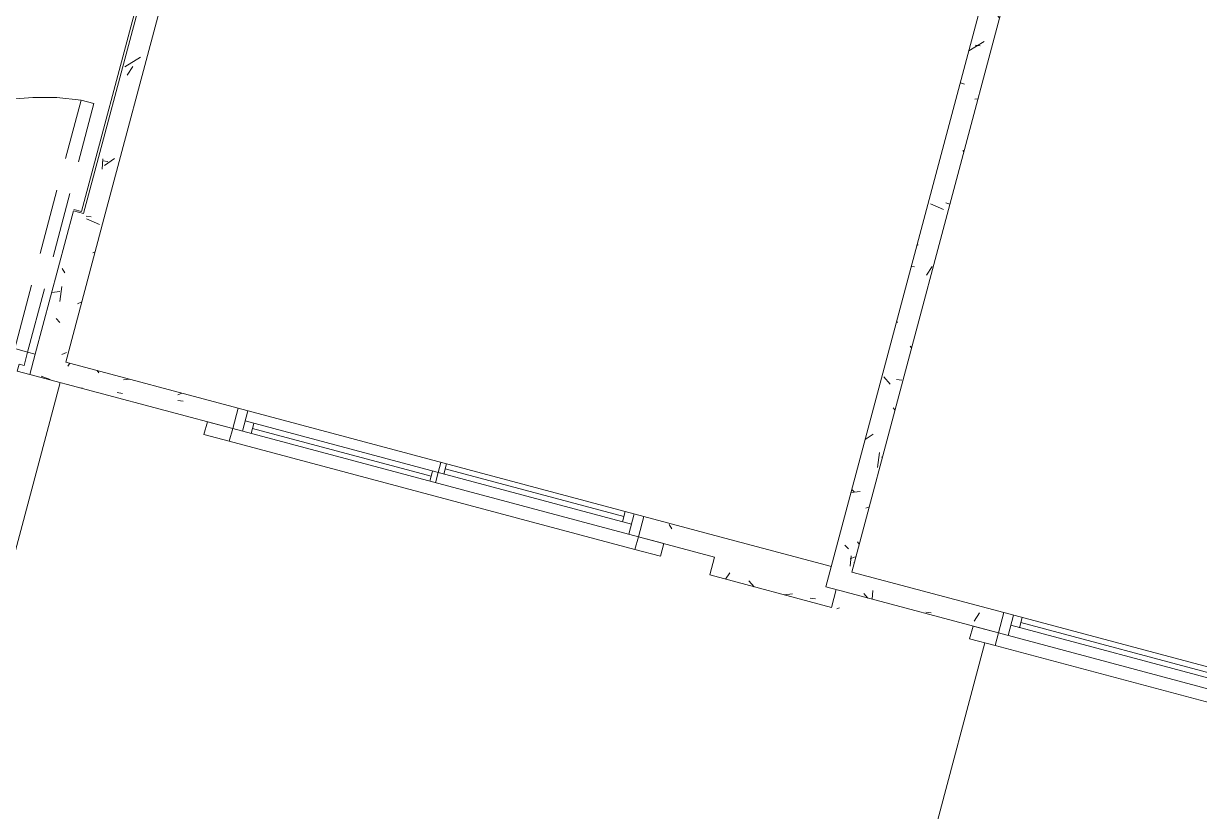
# Model space of a CAD drawing. Header units: metres. Extents: x 689715 to 690980, y 1005284 to 1006835.
# Drawn here: x 690791.229 to 690795.71, y 1005606.448 to 1005609.449 of the extents above; entities that cross this region are included whole.
import ezdxf

# ---------------------------------------------------------------- set-up
doc = ezdxf.new("R2010")
doc.units = ezdxf.units.M
doc.linetypes.add('HIDDEN', pattern=[0.375, 0.25, -0.125])
doc.linetypes.add('PHANTOM', pattern=[2.5, 1.25, -0.25, 0.25, -0.25, 0.25, -0.25])
doc.layers.add('0_HUELLAS CASAS CASTILLA', color=1, linetype='Continuous')
doc.layers.add('0_NUMERO DE LOTE FASE V', color=3, linetype='Continuous')
for name, color, linetype, lineweight in [('Modelos genéricos', 7, 'Continuous', 13), ('Muros', 7, 'Continuous', 13), ('Patrón de corte', 7, 'Continuous', 13), ('Plan Swing', 7, 'HIDDEN', 13), ('Puertas', 7, 'Continuous', 13), ('Suelos', 7, 'Continuous', 9), ('Ventanas', 7, 'Continuous', 13)]:
    doc.layers.add(name, color=color, linetype=linetype, lineweight=lineweight)
pattern_1 = [(139.9999999999999, (365.6615329035558, -75.88183759397361), (0.03836033982117157, 0.4377584771638403), [0.04599999999999998, -0.5029999999999997]), (84.99999999999997, (365.6615329035558, -75.88183759397361), (-0.4580987315439035, -0.08439521406967809), [0.03700000000000001, -0.4020000000000002]), (190.451, (365.6645329040475, -75.84583759406814), (-0.4199401312074268, 0.3526758939897786), [0.039, -0.4270000000000001]), (136.1839999999999, (365.5395329040475, -75.8818375938572), (0.1004214988211118, 0.6506308650644554), [0.06899999999999998, -0.7539999999999998]), (186.6359999999999, (365.547532903729, -75.82783759379527), (-0.5938707988951819, 0.5701916118460522), [0.05799999999999998, -0.6409999999999996]), (81.18399999999994, (365.5395329040475, -75.8818375938572), (-0.5936975411065768, 0.5697220635397624), [0.05500000000000001, -0.6039999999999999]), (110.9999999999999, (365.5705329037737, -75.82083759387024), (0.245780230253577, 0.3642747293136032), [0.04599999999999999, -0.5029999999999999]), (55.99999999999997, (365.5705329037737, -75.82083759387024), (-0.4415777901075865, 0.1482769546615401), [0.03699999999999998, -0.4019999999999998]), (161.4509999999999, (365.5905329035595, -75.79083759407513), (-0.1963072483374971, 0.5120483026533341), [0.03899999999999999, -0.427]), (127.5, (365.6615329035558, -75.88183759397361), (-0.2022933454275577, 0.007375797972208872), [0.02, -0.3770000000000001, 0.02, -0.388, -0.404]), (127.5, (365.6615329035558, -75.88183759397361), (-0.2022933454275577, 0.007375797972208872), [-0.806, 0.02, -0.3840000000000001]), (97.49999999999994, (365.6615329035558, -75.88183759397361), (-0.2399435114399267, 0.1600503399492727), [0.02, -0.213, 0.02, -0.368, -0.154]), (97.49999999999994, (365.6615329035558, -75.88183759397361), (-0.2399435114399267, 0.1600503399492727), [-0.621, 0.02, -0.134]), (57.49999999999999, (365.6615329037886, -76.01783759397222), (0.01404568388630387, 0.3254162238797662), [0.01999999999999999, -0.1319999999999999, 0.01999999999999999, -0.455, -0.6309999999999997]), (57.49999999999999, (365.6615329037886, -76.01783759397222), (0.01404568388630387, 0.3254162238797662), [-0.6279999999999997, 0.01999999999999999, -0.6109999999999997]), (47.49999999999996, (365.6615329037886, -76.07883759384276), (-0.06081860510782452, 0.3554815006055007), [0.02, -0.178, 0.02, -0.2960000000000001, -0.4480000000000001]), (47.49999999999996, (365.6615329037886, -76.07883759384276), (-0.06081860510782452, 0.3554815006055007), [-0.5140000000000001, 0.02, -0.4280000000000001])]

# ---------------------------------------------------------------- blocks, each defined once
blk = doc.blocks.new('Window-Sliding - VENTANA DE 2_20 X 1_20-1540986-PLANO CLAVE _8 CASAS EN HILERA_ - Dependent 1')
at = {"layer": 'Ventanas', "color": 253}
for p, q in [((1.100365830454672, 0.04), (-1.099634169545327, 0.04)), ((-1.099634169545327, 0.04), (-1.099634169545327, -0.03999999999902364)), ((-1.099634169545327, 0.04000000000097637), (1.100365830454672, 0.04000000000097637)), ((-1.061534169779908, -0.03999999999902364), (-1.061534169779908, 0.04000000000097637)), ((-1.061534169779908, 0.04000000000097637), (-1.061534169779908, -0.03999999999902365)), ((1.062265830467165, 9.714248738745823e-13), (-1.061534169779908, 9.714248738745823e-13)), ((-1.026609169545286, 0.04000000000097637), (-1.026609169545286, 9.714248738745823e-13)), ((-0.02185916954532734, 0.02000000000096879), (-1.026609169545286, 0.02000000000096879)), ((-0.02185916954532734, 0.04000000000097637), (-0.02185916954532734, 9.714248738745823e-13)), ((0.000365830454672653, 9.714248738745823e-13), (0.000365830454672653, 0.04000000000097637)), ((0.000365830454672653, 9.714248738745823e-13), (0.000365830454672653, -0.03999999999902364)), ((0.02259083045467268, -0.03999999999902364), (0.02259083045467268, 9.714248738745823e-13)), ((1.027340830454717, -0.03999999999902364), (1.027340830454717, 9.714248738745823e-13)), ((1.062265830467165, 0.04000000000097637), (1.062265830467165, -0.03999999999902365)), ((1.100365830454672, -0.03999999999902364), (1.100365830454672, 0.04)), ((-1.099634169545327, -0.03999999999902364), (1.100365830454672, -0.03999999999902364)), ((-1.099634169545327, -0.03999999999902364), (1.100365830454672, -0.03999999999902364)), ((-1.09963416929923, -0.03999999999902364), (1.100365830455644, -0.03999999999902364)), ((0.02259083045467268, -0.0199999999990375), (1.027340830454716, -0.0199999999990375))]:
    blk.add_line(p, q, dxfattribs=at)
blk = doc.blocks.new('M_MOLDURA SENCILLA PARA VENTANAS - 2_20x1_20-1429797-PLANO CLAVE _8 CASAS EN HILERA_ - Dependent 1')
at = {"layer": 'Modelos genéricos', "color": 9, "lineweight": 9}
for p, q in [((-0.975000000000008, 0.08999999999999686), (-1.075000000000009, 0.08999999999999686)), ((-1.075000000000009, 0.08999999999999686), (-1.075000000000009, 0.04000000000000823)), ((-0.975000000000008, 0.04000000000000823), (-0.975000000000008, 0.08999999999999686)), ((1.324999999999992, 0.08999999999999686), (1.224999999999992, 0.08999999999999686)), ((1.224999999999992, 0.08999999999999686), (1.224999999999992, 0.04000000000000823)), ((1.324999999999992, 0.04000000000000823), (1.324999999999992, 0.08999999999999686)), ((-1.075000000000009, 0.04000000000000823), (-0.975000000000008, 0.04000000000000823)), ((1.224999999999992, 0.04000000000000823), (1.324999999999992, 0.04000000000000823))]:
    blk.add_line(p, q, dxfattribs=at)
at = {"layer": 'Modelos genéricos', "color": 253}
blk.add_line((-0.9750000000000082, 0.09000000000000001), (1.224999999999992, 0.09000000000000001), dxfattribs=at)
blk = doc.blocks.new('012-AR_CASTILLA_MODELO B_rvt-1-PLANO CLAVE _8 CASAS EN HILERA_ - Dependent 1')
at = {"layer": 'Patrón de corte'}
h = blk.add_hatch(dxfattribs=at)
h.set_pattern_fill('HORMIGÓN', color=254, scale=0.9999999999999999, style=0, pattern_type=2)
h.set_pattern_definition([(49.99999999999996, (0, -2.328306436538696e-10), (0.4377584771638401, -0.03836033982117172), [0.04599999999999997, -0.5029999999999996]), (354.9999999999999, (0, -2.328306436538696e-10), (-0.0843952140696779, 0.4580987315439033), [0.037, -0.402]), (100.451, (0.03600000008009374, -0.003000000258907676), (0.3526758939897786, 0.4199401312074266), [0.03899999999999999, -0.427]), (46.18399999999996, (0, 0.121999999973923), (0.6506308650644553, -0.1004214988211121), [0.06899999999999998, -0.7539999999999997]), (96.63599999999995, (0.05400000012014061, 0.113999999826774), (0.570191611846052, 0.5938707988951815), [0.058, -0.6409999999999998]), (351.1839999999999, (0, 0.121999999973923), (0.5697220635397624, 0.5936975411065765), [0.05499999999999999, -0.6039999999999999]), (21, (0.06099999987054616, 0.09100000001490116), (0.3642747293136029, -0.245780230253577), [0.04599999999999997, -0.5029999999999996]), (326, (0.06099999987054616, 0.09100000001490116), (0.1482769546615402, 0.4415777901075864), [0.03699999999999999, -0.4019999999999999]), (71.451, (0.09099999989848584, 0.07100000022910535), (0.512048302653334, 0.1963072483374968), [0.03900000000000001, -0.4270000000000002]), (37.49999999999998, (0, -2.328306436538696e-10), (0.007375797972208928, 0.2022933454275577), [0.02, -0.3769999999999999, 0.02, -0.3879999999999999, -0.4039999999999999]), (37.49999999999998, (0, -2.328306436538696e-10), (0.007375797972208928, 0.2022933454275577), [-0.8059999999999998, 0.02, -0.384]), (7.49999999999994, (0, -2.328306436538696e-10), (0.1600503399492728, 0.2399435114399267), [0.02, -0.2129999999999999, 0.02, -0.3679999999999999, -0.154]), (7.49999999999994, (0, -2.328306436538696e-10), (0.1600503399492728, 0.2399435114399267), [-0.6209999999999999, 0.02, -0.134]), (327.5, (-0.136000000173226, -2.328306436538696e-10), (0.325416223879766, -0.01404568388630395), [0.02, -0.132, 0.02, -0.455, -0.6309999999999999]), (327.5, (-0.136000000173226, -2.328306436538696e-10), (0.325416223879766, -0.01404568388630395), [-0.6279999999999999, 0.02, -0.6109999999999999]), (317.4999999999999, (-0.1970000000437722, -2.328306436538696e-10), (0.3554815006055005, 0.06081860510782444), [0.01999999999999999, -0.1779999999999999, 0.01999999999999999, -0.2959999999999999, -0.4479999999999997]), (317.4999999999999, (-0.1970000000437722, -2.328306436538696e-10), (0.3554815006055005, 0.06081860510782444), [-0.5139999999999997, 0.01999999999999999, -0.4279999999999998])])
h.paths.add_polyline_path([(14.30183760158252, 79.51754749682732), (14.30183760169894, 79.59754749643616), (14.00183760165237, 79.59754749643616), (14.00183760159416, 79.51754749636166)], flags=0)
h.paths.add_polyline_path([(11.60178603231907, 79.51754749636166), (12.40183760155924, 79.51754749636166), (12.40183760150103, 79.59754749690183), (11.60178603220265, 79.59754749643616)], flags=0)
h.paths.add_polyline_path([(10.6217860323377, 79.51754749659449), (10.62178603222128, 79.59754749643616), (10.32178603223292, 79.59754749643616), (10.32178603217471, 79.51754749706015)], flags=0)
h.paths.add_polyline_path([(7.521837601496372, 79.51754749682732), (8.121786032337695, 79.51754749636166), (8.12178603245411, 79.59754749643616), (7.521837601438165, 79.59754749643616)], flags=0)
at = {"layer": 'Muros', "color": 253}
for p, q in [((8.12178603245411, 79.59754749643616), (7.521837601438165, 79.59754749643616)), ((7.521837601496372, 79.51754749682732), (8.121786032337695, 79.51754749636166))]:
    blk.add_line(p, q, dxfattribs=at)
at = {"layer": 'Suelos', "color": 9}
for p, q in [((8.081786032300442, 79.46754749701358), (8.08178603235865, 79.4475474965293)), ((8.08178603235865, 79.4475474965293), (8.081786032475065, 75.84254749678075))]:
    blk.add_line(p, q, dxfattribs=at)
at = {"color": 254, "lineweight": 13, "rotation": 179.9999999999999}
for name, p in [('Window-Sliding - VENTANA DE 2_20 X 1_20-1540986-PLANO CLAVE _8 CASAS EN HILERA_ - Dependent 1', (9.222151862748433, 79.55754749733023)), ('M_MOLDURA SENCILLA PARA VENTANAS - 2_20x1_20-1429797-PLANO CLAVE _8 CASAS EN HILERA_ - Dependent 1', (9.346786032314412, 79.55754749733023))]:
    blk.add_blockref(name, p, dxfattribs=at)
blk = doc.blocks.new('Window-Sliding - VENTANA DE 1_60 X 1_20-1540950-PLANO CLAVE _8 CASAS EN HILERA_ - Dependent 1')
at = {"layer": 'Ventanas', "color": 253}
for p, q in [((-0.799634169545327, -0.04), (-0.799634169545327, 0.03999999999902364)), ((-0.799634169545327, 0.03999999999902364), (0.8003658304546724, 0.03999999999902364)), ((-0.7996341695453272, 0.03999999999902364), (0.8003658304546725, 0.03999999999902364)), ((-0.7996341692992297, 0.03999999999902364), (0.800365830455645, 0.03999999999902364)), ((-0.7615341697799087, 0.03999999999902364), (-0.7615341697799087, -0.04000000000097637)), ((-0.7615341697799087, -0.04000000000097637), (-0.7615341697799087, 0.03999999999902365)), ((0.000365830454672653, -9.714248738745823e-13), (0.000365830454672653, 0.03999999999902364)), ((0.02259083045467268, 0.03999999999902364), (0.02259083045467268, -9.714248738745823e-13)), ((0.02259083045467268, 0.0199999999990375), (0.7273408304547152, 0.0199999999990375)), ((0.7273408304547152, 0.03999999999902364), (0.7273408304547152, -9.714248738745823e-13)), ((0.7622658304671647, -0.04000000000097637), (0.7622658304671647, 0.03999999999902365)), ((0.8003658304546724, 0.03999999999902364), (0.8003658304546724, -0.04)), ((0.8003658304546724, -0.04), (-0.799634169545327, -0.04)), ((-0.7996341695453272, -0.04000000000097637), (0.8003658304546725, -0.04000000000097637)), ((0.7622658304671647, -9.714248738745823e-13), (-0.761534169779909, -9.714248738745823e-13)), ((-0.7266091695452884, -0.04000000000097637), (-0.7266091695452884, -9.714248738745823e-13)), ((-0.02185916954532734, -0.02000000000096879), (-0.7266091695452884, -0.02000000000096879)), ((-0.02185916954532734, -0.04000000000097637), (-0.02185916954532734, -9.714248738745823e-13)), ((0.000365830454672653, -9.714248738745823e-13), (0.000365830454672653, -0.04000000000097637))]:
    blk.add_line(p, q, dxfattribs=at)
blk = doc.blocks.new('M_MOLDURA SENCILLA PARA VENTANAS - 1_20x1_60-V5-PLANO CLAVE _8 CASAS EN HILERA_ - Dependent 1')
at = {"layer": 'Modelos genéricos', "color": 9, "lineweight": 9}
for p, q in [((-0.675000000000009, 0.08999999999999686), (-0.7750000000000079, 0.08999999999999686)), ((-0.7750000000000079, 0.08999999999999686), (-0.7750000000000079, 0.04000000000000823)), ((-0.675000000000009, 0.04000000000000823), (-0.675000000000009, 0.08999999999999686)), ((1.024999999999992, 0.08999999999999686), (0.9249999999999912, 0.08999999999999686)), ((0.9249999999999912, 0.08999999999999686), (0.9249999999999912, 0.04000000000000823)), ((1.024999999999992, 0.04000000000000823), (1.024999999999992, 0.08999999999999686)), ((-0.7750000000000079, 0.04000000000000823), (-0.675000000000009, 0.04000000000000823)), ((0.9249999999999912, 0.04000000000000823), (1.024999999999992, 0.04000000000000823))]:
    blk.add_line(p, q, dxfattribs=at)
at = {"layer": 'Modelos genéricos', "color": 253}
blk.add_line((-0.675000000000008, 0.09000000000000001), (0.924999999999992, 0.09000000000000001), dxfattribs=at)
blk = doc.blocks.new('M_SINGLE DOOR_PRINCIPAL - _98 x 2_18-1543017-PLANO CLAVE _8 CASAS EN HILERA_ - Dependent 1')
at = {"layer": 'Plan Swing', "color": 253}
for p, q in [((0.4089999999999979, 0.04000000000001053), (0.4089999999999979, 1.02000000000001)), ((0.4600000000000514, 1.02000000000001), (0.4089999999999979, 1.02000000000001)), ((0.4600000000000514, 0.04000000000001053), (0.4600000000000514, 1.02000000000001)), ((0.4600000000000514, 0.04000000000001053), (0.4089999999999979, 0.04000000000001053))]:
    blk.add_line(p, q, dxfattribs=at)
blk.add_arc((0.520000000000048, 0.04480403496726841), 0.9814928273890571, 96.49364626227735, 179.9999999999998, dxfattribs=at)
at = {"layer": 'Puertas', "color": 9, "lineweight": 9}
for p, q in [((-0.460000000000006, 0.04000000000000724), (-0.4900000000000043, 0.04000000000000717)), ((-0.4600000000000058, -0.0122499999999987), (-0.460000000000006, 0.04000000000000724)), ((0.4899999999999966, 0.0400000000000091), (0.4599999999999982, 0.04000000000000896)), ((0.4599999999999982, 0.04000000000000896), (0.4599999999999982, -0.01224999999999695)), ((-0.4900000000000041, -0.03999999999999282), (-0.4400000000000057, -0.03999999999999271)), ((-0.4400000000000058, -0.01224999999999866), (-0.4600000000000058, -0.0122499999999987)), ((-0.4400000000000057, -0.03999999999999271), (-0.4400000000000058, -0.01224999999999866)), ((0.4599999999999982, -0.01224999999999695), (0.4399999999999982, -0.01224999999999702)), ((0.4399999999999982, -0.01224999999999702), (0.4399999999999982, -0.03999999999999092)), ((0.4399999999999982, -0.03999999999999092), (0.4899999999999966, -0.03999999999999099))]:
    blk.add_line(p, q, dxfattribs=at)
at = {"layer": 'Puertas', "color": 253}
for p, q in [((-0.4600000000000056, -0.01224999999998467), (-0.4600000000000056, -0.01099999999998057)), ((-0.4550000000000055, -0.01099999999998056), (-0.4600000000000056, -0.01099999999998057)), ((-0.4550000000000054, -0.01099999999998668), (-0.4600000000000054, -0.0109999999999867)), ((-0.4600000000000056, -0.01224999999998467), (-0.4550000000000055, -0.01224999999998466)), ((-0.4550000000000055, -0.01099999999998056), (-0.4550000000000055, -0.01224999999998466)), ((-0.4550000000000054, -0.01099999999998668), (-0.4550000000000054, -0.0122499999999908))]:
    blk.add_line(p, q, dxfattribs=at)
blk = doc.blocks.new('A TRANSFORMADA A B')
at = {"layer": 'Patrón de corte'}
h = blk.add_hatch(dxfattribs=at)
h.set_pattern_fill('HORMIGÓN', color=254, angle=90.00000000000001, style=0, pattern_type=2)
h.set_pattern_definition(pattern_1)
h.paths.add_polyline_path([(286.063985406654, -61.05999999231426), (277.9638196632732, -61.05999999237247), (277.9638196630403, -61.13999999215594), (286.0639854073524, -61.13999999221414)], flags=0)
h = blk.add_hatch(dxfattribs=at)
h.set_pattern_fill('HORMIGÓN', color=254, angle=90.00000000000001, style=0, pattern_type=2)
h.set_pattern_definition(pattern_1)
h.paths.add_polyline_path([(286.2139854072593, -61.57999999221647), (286.2139854070265, -61.05999999248888), (286.063985406654, -61.05999999231426), (286.0639854071196, -61.57999999215826), (286.1439854069613, -61.57999999239109)], flags=0)
h = blk.add_hatch(dxfattribs=at)
h.set_pattern_fill('HORMIGÓN', color=254, angle=90.00000000000001, style=0, pattern_type=2)
h.set_pattern_definition(pattern_1)
h.paths.add_polyline_path([(286.1439854069613, -61.57999999239109), (286.0639854071196, -61.57999999215826), (286.0639854071196, -61.87999999232125), (286.143985407427, -61.87999999237945)])
h.paths.add_polyline_path([(286.1439854071941, -64.28005156177096), (286.143985407427, -63.47999999229796), (286.0639854071196, -63.47999999241438), (286.0639854071196, -64.28005156177096)])
h.paths.add_polyline_path([(286.1439854069613, -65.26005156169413), (286.0639854068868, -65.2600515614613), (286.0639854071196, -65.56005156162428), (286.1439854067285, -65.56005156162428)])
h.paths.add_polyline_path([(286.1439854067285, -68.4399999876623), (286.1439854069613, -67.7600515614613), (286.0639854071196, -67.76005156157771), (286.0639854071196, -68.43999998754589)])
h = blk.add_hatch(dxfattribs=at)
h.set_pattern_fill('HORMIGÓN', color=254, angle=90.00000000000001, style=0, pattern_type=2)
h.set_pattern_definition(pattern_1)
h.paths.add_polyline_path([(285.4989854069427, -64.23999999236548), (285.4989854074083, -64.15999999223277), (282.6338196631987, -64.15999999223277), (282.6338196631987, -64.23999999230728), (283.6176494921092, -64.23999999230728)], flags=0)
h.paths.add_polyline_path([(281.4338196632452, -64.15999999223277), (277.9638196628075, -64.15999999252381), (277.9638196632732, -64.23999999236548), (281.4338196634781, -64.23999999213265)], flags=0)
h = blk.add_hatch(dxfattribs=at)
h.set_pattern_fill('HORMIGÓN', color=254, angle=90.00000000000001, style=0, pattern_type=2)
h.set_pattern_definition(pattern_1)
h.paths.add_polyline_path([(286.0639854068868, -64.15999999211635), (285.4989854074083, -64.15999999223277), (285.4989854069427, -64.27999999222811), (286.0639854068868, -64.27999999234453)], flags=0)
at = {"layer": 'Muros', "color": 253}
for p, q in [((286.063985406654, -61.05999999231426), (277.9638196632732, -61.05999999237247)), ((286.2139854070265, -61.09999999246793), (286.1439854069613, -61.0999999922351)), ((286.2139854072593, -61.57999999221647), (286.2139854070265, -61.09999999246793)), ((286.0639854073524, -61.13999999221414), (286.0639854071196, -61.57999999215826)), ((286.0639854071196, -61.57999999215826), (286.0639854071196, -61.87999999232125)), ((286.1439854069613, -61.57999999239109), (286.2139854072593, -61.57999999221647)), ((286.143985407427, -61.87999999237945), (286.1439854069613, -61.57999999239109)), ((286.0639854071196, -63.47999999241438), (286.0639854068868, -64.15999999211635)), ((286.1439854071941, -64.28005156177096), (286.143985407427, -63.47999999229796)), ((285.4989854074083, -64.15999999223277), (282.6338196631987, -64.15999999223277)), ((286.0639854068868, -64.15999999211635), (285.4989854074083, -64.15999999223277)), ((282.6338196631987, -64.23999999230728), (285.4989854069427, -64.23999999236548)), ((285.4939854070544, -64.24999982467853), (282.6338196631987, -64.24999982467853)), ((285.4939854070544, -64.24999982467853), (285.4939854068216, -64.2799999921699)), ((285.4989854069427, -64.23999999236548), (285.4989854069427, -64.27999999222811)), ((285.4989854069427, -64.27999999222811), (286.0639854068868, -64.27999999234453)), ((286.0639854071196, -64.28005156177096), (286.1439854071941, -64.28005156177096))]:
    blk.add_line(p, q, dxfattribs=at)
blk.add_lwpolyline([(286.1439854069613, -61.05999999213964), (286.1439854069613, -61.13999999203952), (282.713819663506, -61.13999999215594)], dxfattribs=at)
at = {"layer": 'Suelos', "color": 9}
for p, q in [((286.2139854070265, -64.15999784879386), (286.1439854069613, -64.15999786724569)), ((286.9939854070544, -64.15999764634762), (286.2139854070265, -64.15999784879386))]:
    blk.add_line(p, q, dxfattribs=at)
at = {"color": 254, "lineweight": 13}
for name, p, rotation in [('M_MOLDURA SENCILLA PARA VENTANAS - 1_20x1_60-V5-PLANO CLAVE _8 CASAS EN HILERA_ - Dependent 1', (286.103985406924, -62.55499999236781), 270), ('Window-Sliding - VENTANA DE 1_60 X 1_20-1540950-PLANO CLAVE _8 CASAS EN HILERA_ - Dependent 1', (286.1039854066912, -62.67963416181738), 270), ('M_SINGLE DOOR_PRINCIPAL - _98 x 2_18-1543017-PLANO CLAVE _8 CASAS EN HILERA_ - Dependent 1', (286.1039854066912, -64.7700515614124), 90)]:
    blk.add_blockref(name, p, dxfattribs=dict(at, rotation=rotation))
blk = doc.blocks.new('CASTILLAS B BLOQUE 8')
blk.add_blockref('A TRANSFORMADA A B', (0, 5.820766091346741e-11))
at = {"layer": '0_HUELLAS CASAS CASTILLA', "color": 8, "lineweight": 5, "rotation": 90}
blk.add_blockref('012-AR_CASTILLA_MODELO B_rvt-1-PLANO CLAVE _8 CASAS EN HILERA_ - Dependent 1', (365.6615329042543, -68.5818375935778), dxfattribs=at)

msp = doc.modelspace()

# ---------------------------------------------------------------- block references
at = {"layer": '0_NUMERO DE LOTE FASE V', "linetype": 'PHANTOM', "rotation": 255.0660435229903}
msp.add_blockref('CASTILLAS B BLOQUE 8', (690927.1028274479, 1005868.0258684), dxfattribs=at)

doc.saveas('drawing.dxf')
